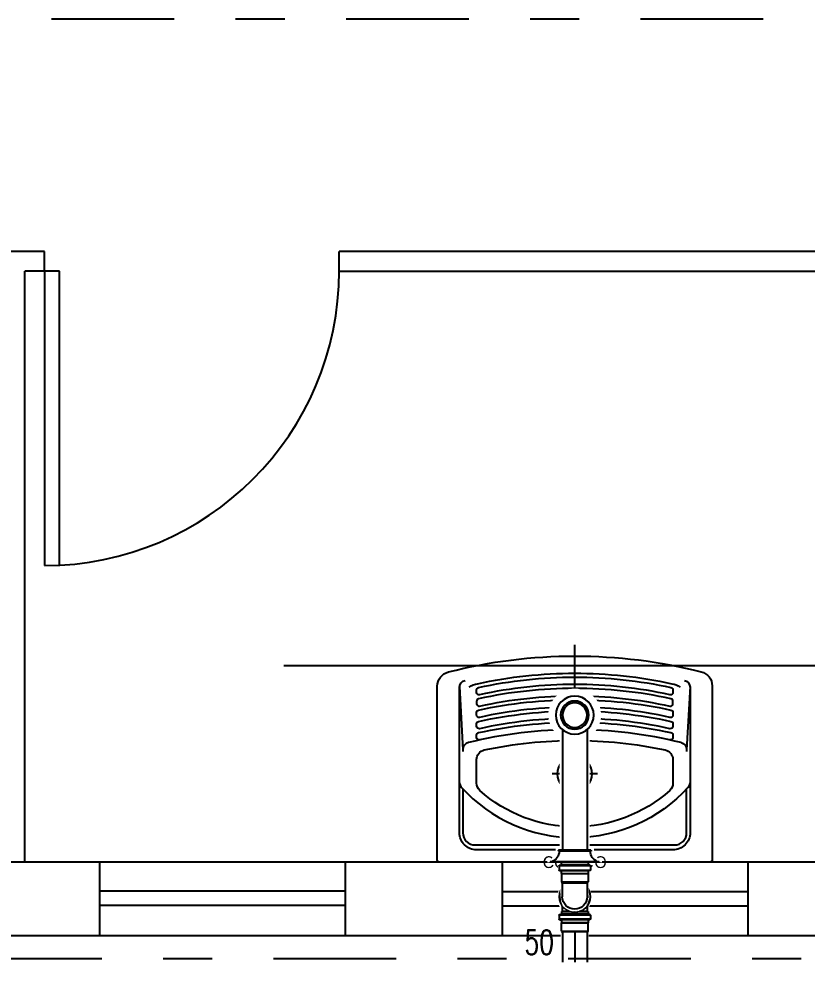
# Model space of a CAD drawing. Header units: inches. Extents: x 542787 to 543192, y 9574025 to 9574373.
# Drawn here: x 542830.725 to 542832.33, y 9574178.347 to 9574180.27 of the extents above; entities that cross this region are included whole.
import ezdxf
from ezdxf.enums import TextEntityAlignment as Align

# ---------------------------------------------------------------- set-up
doc = ezdxf.new("R2010")
doc.units = ezdxf.units.IN
doc.header["$MEASUREMENT"] = 0
for name, pattern in [('DASHDOT', [1, 0.5, -0.25, 0, -0.25]), ('DASHDOT2', [0.5, 0.25, -0.125, 0, -0.125]), ('HIDDEN2', [4.7625, 3.175, -1.5875])]:
    doc.linetypes.add(name, pattern=pattern)
for name, color, linetype in [('CERCADURA', 7, 'Continuous'), ('EIXO', 8, 'Continuous'), ('I-ARQ', 8, 'Continuous'), ('I-ESGOTO', 6, 'Continuous'), ('I-NORMO_INST', 4, 'Continuous')]:
    doc.layers.add(name, color=color, linetype=linetype)
doc.styles.add('125', font='ROMANS.SHX', dxfattribs={"width": 0.7, "height": 0.25})
doc.styles.add('25', font='ROMANS.SHX', dxfattribs={"width": 0.7, "height": 0.05})

# ---------------------------------------------------------------- blocks, each defined once
blk = doc.blocks.new('*U305')
at = {"color": 2}
blk.add_wipeout([(0.0285, 0), (0.0285, -0.0616), (-0.0285, -0.0616), (-0.0285, 0)], dxfattribs=at)
for p, q in [((-0.025, 0), (-0.025, -0.0616)), ((0.025, 0), (0.025, -0.0616))]:
    blk.add_line(p, q)
at = {"layer": 'EIXO', "linetype": 'DASHDOT', "ltscale": 0.01}
blk.add_line((0, 0), (0, -0.0616), dxfattribs=at)
blk = doc.blocks.new('SF50')
at = {"color": 8, "linetype": 'Continuous'}
for p, q in [((0.0013, 0.05), (0, 0.05)), ((0, 0.05), (0, -0.05)), ((0.0013, 0.05), (0.0013, -0.05)), ((0.0238, 0.0333), (0.023, 0.0333)), ((0.023, 0.0333), (0.023, -0.0333)), ((0.0246, 0.0325), (0.0246, -0.0325)), ((0.0238, -0.0333), (0.023, -0.0333)), ((0.0013, -0.05), (0, -0.05))]:
    blk.add_line(p, q, dxfattribs=at)
at = {"linetype": 'Continuous'}
for p, q in [((0.2705, 0.025), (0.0246, 0.025)), ((0.2705, -0.025), (0.0246, -0.025))]:
    blk.add_line(p, q, dxfattribs=at)
for radius in [0.0387, 0.025]:
    blk.add_circle((0.3, 0), radius)
at = {"color": 8}
blk.add_circle((0.3, 0), 0.0287, dxfattribs=at)
at = {"linetype": 'Continuous'}
for centre, start, end in [((0.0234, 0.0554), 201.6148, 268.9949), ((0.0234, -0.0554), 91.0051, 158.3852)]:
    blk.add_arc(centre, 0.0238, start, end, dxfattribs=at)
at = {"color": 8, "linetype": 'Continuous'}
for centre, start, end in [((0.0238, 0.0325), 0, 90), ((0.0238, -0.0325), 270, 0)]:
    blk.add_arc(centre, 0.000833, start, end, dxfattribs=at)
at = {"color": 2}
blk.add_wipeout([(0, 0.0557), (0.007, 0.0557), (0.007, 0.0478), (0.0173, 0.039), (0.0304, 0.039), (0.0304, 0.0307), (0.2565, 0.0307), (0.2649, 0.0408), (0.2793, 0.0497), (0.2957, 0.0539), (0.3125, 0.0527), (0.3282, 0.0464), (0.3412, 0.0355), (0.3502, 0.0212), (0.3543, 0.0048), (0.3532, -0.0121), (0.3469, -0.0278), (0.336, -0.0408), (0.3217, -0.0497), (0.3053, -0.0539), (0.2884, -0.0527), (0.2727, -0.0464), (0.2597, -0.0355), (0.2567, -0.0307), (0.0304, -0.0307), (0.0304, -0.039), (0.0173, -0.039), (0.007, -0.0478), (0.007, -0.0557), (0, -0.0557)], dxfattribs=at)
at = {"color": 8, "linetype": 'Continuous'}
for p, q in [((0.0013, 0.05), (0, 0.05)), ((0, 0.05), (0, -0.05)), ((0.0013, 0.05), (0.0013, -0.05)), ((0.0238, 0.0333), (0.023, 0.0333)), ((0.023, 0.0333), (0.023, -0.0333)), ((0.0246, 0.0325), (0.0246, -0.0325)), ((0.0238, -0.0333), (0.023, -0.0333)), ((0.0013, -0.05), (0, -0.05))]:
    blk.add_line(p, q, dxfattribs=at)
at = {"linetype": 'Continuous'}
for p, q in [((0.2705, 0.025), (0.0246, 0.025)), ((0.2705, -0.025), (0.0246, -0.025))]:
    blk.add_line(p, q, dxfattribs=at)
for radius in [0.0387, 0.025]:
    blk.add_circle((0.3, 0), radius)
at = {"color": 8}
blk.add_circle((0.3, 0), 0.0287, dxfattribs=at)
at = {"linetype": 'Continuous'}
for centre, start, end in [((0.0234, 0.0554), 201.6148, 268.9949), ((0.0234, -0.0554), 91.0051, 158.3852)]:
    blk.add_arc(centre, 0.0238, start, end, dxfattribs=at)
at = {"color": 8, "linetype": 'Continuous'}
for centre, start, end in [((0.0238, 0.0325), 0, 90), ((0.0238, -0.0325), 270, 0)]:
    blk.add_arc(centre, 0.000833, start, end, dxfattribs=at)
blk = doc.blocks.new('*U235')
at = {"color": 1, "style": '25'}
for tag, flags, p in [('DESCRICAO', 1, (0, -0.1085)), ('MARCA', 1, (0, -0.1877)), ('QUANT.', 3, (0, -0.2718))]:
    blk.add_attdef(tag, text='', height=0.05, dxfattribs=dict(at, flags=flags)).set_placement(p, align=Align.CENTER)
at = {"color": 2}
blk.add_wipeout([(0.0181, 0.0319), (0.0248, 0.0281), (0.035, 0.034), (0.0492, 0.034), (0.0492, 0.0294), (0.0718, 0.0294), (0.0718, 0), (0.0718, -0.0294), (0.0492, -0.0294), (0.0492, -0.034), (0.035, -0.034), (0.0248, -0.0281), (0.02, -0.0297), (0.0097, -0.0345), (-0.0085, -0.0332), (-0.0203, -0.0299), (-0.0264, -0.0241), (-0.0311, -0.0161), (-0.0341, -0.006), (-0.0341, 0.0054), (-0.0307, 0.0173), (-0.0264, 0.0257), (-0.0173, 0.0319), (-0.0072, 0.0341), (0.0062, 0.0345)], dxfattribs=at)
for p, q in [((0.0192, 0.0253), (0.0303, 0.0253)), ((0.0303, 0.0273), (0.0347, 0.0273)), ((0.0303, 0.0097), (0.0303, 0.0273)), ((0.0364, 0.0311), (0.0356, 0.0281)), ((0.0374, 0.0318), (0.0461, 0.0318)), ((0.0374, -0.0308), (0.0374, 0.0308)), ((0.0461, -0.0308), (0.0461, 0.0308)), ((0.0471, 0.0309), (0.0474, 0.0283)), ((0.0484, 0.0273), (0.053, 0.0273)), ((0.053, 0.0273), (0.0533, 0.0271)), ((0.07, 0.0271), (0.0533, 0.0271)), ((0.07, 0.0271), (0.0718, 0.0253)), ((0.0718, -0.0253), (0.0718, 0.0253)), ((0.0303, -0.0273), (0.0303, -0.0097)), ((0.0192, -0.0253), (0.0303, -0.0253)), ((0.0303, -0.0273), (0.0347, -0.0273)), ((0.0364, -0.0311), (0.0356, -0.0281)), ((0.0374, -0.0318), (0.0461, -0.0318)), ((0.0471, -0.0309), (0.0474, -0.0283)), ((0.0484, -0.0273), (0.053, -0.0273)), ((0.053, -0.0273), (0.0533, -0.0271)), ((0.07, -0.0271), (0.0533, -0.0271)), ((0.07, -0.0271), (0.0718, -0.0253))]:
    blk.add_line(p, q)
at = {"color": 8}
for p, q in [((0.0303, 0.0253), (0.0303, 0.0097)), ((0.0354, -0.0273), (0.0354, 0.0273)), ((0.0474, -0.0273), (0.0474, 0.0273)), ((0.053, 0.0273), (0.053, -0.0273)), ((0.0533, -0.0271), (0.0533, 0.0271)), ((0.07, 0.0271), (0.07, -0.0271)), ((0.0303, -0.0097), (0.0303, -0.0253))]:
    blk.add_line(p, q, dxfattribs=at)
for radius in [0.0318, 0.0274]:
    blk.add_circle((0, 0), radius)
blk.add_circle((0, 0), 0.0256, dxfattribs=at)
for centre, start, end in [((0.0347, 0.0284), 270, 345), ((0.0374, 0.0308), 90, 165), ((0.0461, 0.0308), 5, 90), ((0.0484, 0.0284), 185, 270), ((0.0347, -0.0284), 15, 90), ((0.0374, -0.0308), 195, 270), ((0.0461, -0.0308), 270, 355), ((0.0484, -0.0284), 90, 175)]:
    blk.add_arc(centre, 0.001, start, end)
blk = doc.blocks.new('*U85')
at = {"color": 1, "style": '25'}
for tag, flags, p in [('DESCRICAO', 1, (0, -0.1085)), ('MARCA', 1, (0, -0.1877)), ('QUANT.', 3, (0, -0.2718))]:
    blk.add_attdef(tag, text='', height=0.05, dxfattribs=dict(at, flags=flags)).set_placement(p, align=Align.CENTER)
at = {"color": 2}
blk.add_wipeout([(-0.0245, -0.0287), (-0.0413, -0.0294), (-0.0514, -0.034), (-0.0656, -0.034), (-0.0656, -0.0294), (-0.07, -0.0294), (-0.07, 0), (-0.07, 0.0294), (-0.0661, 0.0294), (-0.0661, 0.034), (-0.0519, 0.034), (-0.0417, 0.0292), (-0.0182, 0.0297), (-0.0088, 0.0292), (0.01, 0.0277), (0.0196, 0.0239), (0.0234, 0.0192), (0.0273, 0.0124), (0.0297, 0.006), (0.0291, -0.0054), (0.0264, -0.0148), (0.0214, -0.0211), (0.0129, -0.0258), (0.0036, -0.0287), (-0.0055, -0.0287)], dxfattribs=at)
for p, q in [((-0.07, -0.0274), (-0.07, 0.0274)), ((-0.07, 0.0274), (-0.0656, 0.0274)), ((-0.0639, 0.0311), (-0.0647, 0.0281)), ((-0.0629, 0.0318), (-0.0542, 0.0318)), ((-0.0629, -0.0308), (-0.0629, 0.0308)), ((-0.0534, -0.0308), (-0.0534, 0.0308)), ((-0.0532, 0.0309), (-0.0529, 0.0283)), ((-0.0519, 0.0274), (-0.0473, 0.0274)), ((-0.0473, 0.0274), (-0.0471, 0.0272)), ((-0.0471, 0.0272), (-0.0303, 0.0272)), ((-0.0471, 0.0272), (-0.0471, -0.0272)), ((-0.0303, 0.0272), (-0.0303, -0.0272)), ((-0.0303, 0.0272), (-0.0285, 0.0254)), ((-0.0285, 0.0254), (0, 0.0254)), ((-0.07, -0.0274), (-0.0656, -0.0274)), ((-0.0639, -0.0311), (-0.0647, -0.0281)), ((-0.0629, -0.0318), (-0.0542, -0.0318)), ((-0.0532, -0.0309), (-0.0529, -0.0283)), ((-0.0519, -0.0274), (-0.0473, -0.0274)), ((-0.0473, -0.0274), (-0.0471, -0.0272)), ((-0.0471, -0.0272), (-0.0303, -0.0272)), ((-0.0303, -0.0272), (-0.0285, -0.0254)), ((-0.0285, -0.0254), (0, -0.0254))]:
    blk.add_line(p, q)
at = {"color": 8}
for p, q in [((-0.0649, -0.0274), (-0.0649, 0.0274)), ((-0.0529, -0.0274), (-0.0529, 0.0274)), ((-0.0473, 0.0274), (-0.0473, -0.0274)), ((-0.0285, 0.0254), (-0.0285, -0.0254))]:
    blk.add_line(p, q, dxfattribs=at)
for centre, radius, start, end in [((-0.0656, 0.0283), 0.001, 270, 345), ((-0.0629, 0.0308), 0.001, 90, 165), ((-0.0542, 0.0308), 0.001, 5, 90), ((-0.0519, 0.0283), 0.001, 185, 270), ((0, 0), 0.0254, 270, 90), ((-0.0656, -0.0283), 0.001, 15, 90), ((-0.0629, -0.0308), 0.001, 195, 270), ((-0.0542, -0.0308), 0.001, 270, 355), ((-0.0519, -0.0283), 0.001, 90, 175)]:
    blk.add_arc(centre, radius, start, end)

msp = doc.modelspace()

# ---------------------------------------------------------------- linework, layer by layer
at = {"layer": 'I-ARQ'}
for p, q in [((542830.777, 9574179.7957), (542830.557, 9574179.7957)), ((542830.777, 9574179.7557), (542830.777, 9574179.7957)), ((542839.2121, 9574179.7957), (542831.377, 9574179.7957)), ((542831.377, 9574179.7557), (542831.377, 9574179.7957)), ((542839.2321, 9574179.7957), (542831.377, 9574179.7957)), ((542830.737, 9574178.5512), (542830.737, 9574179.7557)), ((542830.777, 9574179.7557), (542830.737, 9574179.7557)), ((542830.807, 9574179.7557), (542830.777, 9574179.7557)), ((542830.777, 9574179.7557), (542830.777, 9574179.1557)), ((542830.807, 9574179.1557), (542830.807, 9574179.7557)), ((542831.377, 9574179.7557), (542839.2021, 9574179.7557)), ((542831.857, 9574178.5338), (542831.857, 9574178.9941)), ((542831.622, 9574178.9092), (542831.629, 9574178.7803)), ((542832.092, 9574178.9092), (542832.085, 9574178.7803)), ((542834.257, 9574178.5512), (542828.312, 9574178.5512)), ((542834.257, 9574178.4012), (542828.312, 9574178.4012))]:
    msp.add_line(p, q, dxfattribs=at)
at = {"layer": 'I-ARQ', "linetype": 'HIDDEN2'}
for p, q in [((542839.2021, 9574178.9512), (542830.737, 9574178.9512)), ((542830.8895, 9574178.403), (542830.8895, 9574178.553)), ((542831.3895, 9574178.553), (542831.3895, 9574178.403)), ((542831.7095, 9574178.4012), (542831.7095, 9574178.5512)), ((542832.2095, 9574178.5512), (542832.2095, 9574178.4012)), ((542830.8895, 9574178.493), (542831.3895, 9574178.493)), ((542831.7095, 9574178.4912), (542832.2095, 9574178.4912)), ((542831.3895, 9574178.463), (542830.8895, 9574178.463)), ((542832.2095, 9574178.4612), (542831.7095, 9574178.4612))]:
    msp.add_line(p, q, dxfattribs=at)
at = {"layer": 'I-ARQ'}
for points in [[(542831.577, 9574178.9097, -0.342862), (542831.5996, 9574178.9388, -0.062239), (542831.857, 9574178.9712, -0.062209), (542832.1144, 9574178.9393, -0.343429), (542832.137, 9574178.9102), (542832.137, 9574178.5552, -0.414214), (542832.133, 9574178.5512), (542831.581, 9574178.5512, -0.414214), (542831.577, 9574178.5552), (542831.577, 9574178.9097)], [(542831.6422, 9574178.9079, -0.116463), (542831.6592, 9574178.9149, -0.054267), (542831.857, 9574178.9362, -0.054267)], [(542831.857, 9574178.9362, -0.054267), (542832.0548, 9574178.9149, -0.116463), (542832.0718, 9574178.9079)], [(542831.622, 9574178.7126), (542831.622, 9574178.9071, -0.351315), (542831.6338, 9574178.9217, -0.351315)], [(542832.0803, 9574178.9217, -0.351315), (542832.092, 9574178.9071), (542832.092, 9574178.7126)], [(542831.6631, 9574178.8002, -0.47929), (542831.657, 9574178.8051), (542831.657, 9574178.8102, -0.352342), (542831.661, 9574178.8151, -0.054267), (542831.857, 9574178.8362, -0.054267), (542832.0531, 9574178.8151, -0.352342), (542832.057, 9574178.8102), (542832.057, 9574178.8051, -0.47929), (542832.051, 9574178.8002)], [(542831.6404, 9574178.7949, 0.344711), (542831.629, 9574178.7803), (542831.629, 9574178.7765)], [(542831.657, 9574178.7602, -0.353644), (542831.6728, 9574178.7798, -0.053117), (542831.857, 9574178.7992, -0.053117), (542832.0412, 9574178.7798, -0.353644), (542832.057, 9574178.7602)], [(542832.0736, 9574178.7949, -0.344711), (542832.085, 9574178.7803), (542832.085, 9574178.7765)], [(542832.057, 9574178.7602), (542832.057, 9574178.7121, -0.213041), (542832.0504, 9574178.6972, -0.18486), (542831.857, 9574178.6232, -0.18486), (542831.6637, 9574178.6972, -0.213041), (542831.657, 9574178.7121), (542831.657, 9574178.7602)], [(542832.092, 9574178.7126), (542832.092, 9574178.6112, -0.414214), (542832.057, 9574178.5762), (542831.857, 9574178.5762), (542831.657, 9574178.5762, -0.414214), (542831.622, 9574178.6112), (542831.622, 9574178.7126)], [(542831.6263, 9574178.7034, 0.211535), (542831.857, 9574178.6012, 0.216945)], [(542831.629, 9574178.7004), (542831.629, 9574178.6112, 0.414214), (542831.654, 9574178.5862), (542831.857, 9574178.5862), (542832.06, 9574178.5862, 0.414214), (542832.085, 9574178.6112), (542832.085, 9574178.7004)], [(542832.0877, 9574178.7034, -0.211535), (542831.857, 9574178.6012, -0.216945)]]:
    msp.add_lwpolyline(points, format="xyb", dxfattribs=at)
for points in [[(542832.051, 9574178.8922, 0.054577), (542831.857, 9574178.9132, 0.054577), (542831.6631, 9574178.8922, -0.47929), (542831.657, 9574178.8971), (542831.657, 9574178.9022, -0.352342), (542831.661, 9574178.9071, -0.054267), (542831.857, 9574178.9282, -0.054267), (542832.0531, 9574178.9071, -0.352342), (542832.057, 9574178.9022), (542832.057, 9574178.8971, -0.47929)], [(542831.857, 9574178.8902, -0.054577), (542832.051, 9574178.8692, 0.47929), (542832.057, 9574178.8741), (542832.057, 9574178.8792, 0.352342), (542832.0531, 9574178.8841, 0.054267), (542831.857, 9574178.9052, 0.054267), (542831.661, 9574178.8841, 0.352342), (542831.657, 9574178.8792), (542831.657, 9574178.8741, 0.47929), (542831.6631, 9574178.8692, -0.054577)], [(542831.857, 9574178.8672, 0.054577), (542831.6631, 9574178.8462, -0.47929), (542831.657, 9574178.8511), (542831.657, 9574178.8562, -0.352342), (542831.661, 9574178.8611, -0.054267), (542831.857, 9574178.8822, -0.054267), (542832.0531, 9574178.8611, -0.352342), (542832.057, 9574178.8562), (542832.057, 9574178.8511, -0.47929), (542832.051, 9574178.8462, 0.054577)], [(542831.857, 9574178.8442, 0.054577), (542831.6631, 9574178.8232, -0.47929), (542831.657, 9574178.8281), (542831.657, 9574178.8332, -0.352342), (542831.661, 9574178.8381, -0.054267), (542831.857, 9574178.8592, -0.054267), (542832.0531, 9574178.8381, -0.352342), (542832.057, 9574178.8332), (542832.057, 9574178.8281, -0.47929), (542832.051, 9574178.8232, 0.054577)]]:
    msp.add_lwpolyline(points, format="xyb", close=True, dxfattribs=at)
msp.add_lwpolyline([(542831.9031, 9574178.7312), (542831.857, 9574178.7312), (542831.8109, 9574178.7312)], dxfattribs=at)
for radius in [0.035, 0.023]:
    msp.add_circle((542831.857, 9574178.7312), radius, dxfattribs=at)
for centre, radius, start, end in [((542830.777, 9574179.7557), 0.6, 270, 0), ((542831.856, 9574177.925), 0.8962, 89.9361, 103.9214), ((542831.858, 9574177.925), 0.8962, 76.0786, 90.0639), ((542831.6519, 9574178.7209), 0.031, 195.5251, 214.385), ((542832.0622, 9574178.7209), 0.031, 325.615, 344.4749)]:
    msp.add_arc(centre, radius, start, end, dxfattribs=at)

# ---------------------------------------------------------------- texts
at = {"layer": 'I-ARQ', "text_generation_flag": 4, "flags": 3}
msp.add_attdef('CODIGO', text='TQ-11-S', height=0.024, dxfattribs=at).set_placement((542831.857, 9574178.5512), align=Align.MIDDLE)
at = {"layer": 'I-NORMO_INST', "style": '125', "width": 0.7}
msp.add_text('50', height=0.05, dxfattribs=at).set_placement((542831.7546, 9574178.3628))

# ---------------------------------------------------------------- next in the draw order: block references
at = {"layer": 'I-ESGOTO', "xscale": -1, "rotation": 270}
msp.add_blockref('SF50', (542831.857, 9574178.5508), dxfattribs=at)
at = {"layer": 'I-ESGOTO', "xscale": -1}
msp.add_blockref('*U305', (542831.857, 9574178.409), dxfattribs=at)

# ---------------------------------------------------------------- next in the draw order: block references
at = {"layer": 'I-ESGOTO', "xscale": -1, "rotation": 90}
msp.add_blockref('*U235', (542831.857, 9574178.4808), dxfattribs=at)

# ---------------------------------------------------------------- next in the draw order: block references
msp.add_blockref('*U85', (542831.857, 9574178.4808), dxfattribs=at)

# ---------------------------------------------------------------- next in the draw order: linework, layer by layer
at = {"layer": 'CERCADURA', "color": 9, "linetype": 'DASHDOT2'}
msp.add_lwpolyline([(542827.7912, 9574180.2698), (542839.2933, 9574180.2698), (542839.2933, 9574178.3542), (542827.7912, 9574178.3542)], close=True, dxfattribs=at)

doc.saveas('drawing.dxf')
